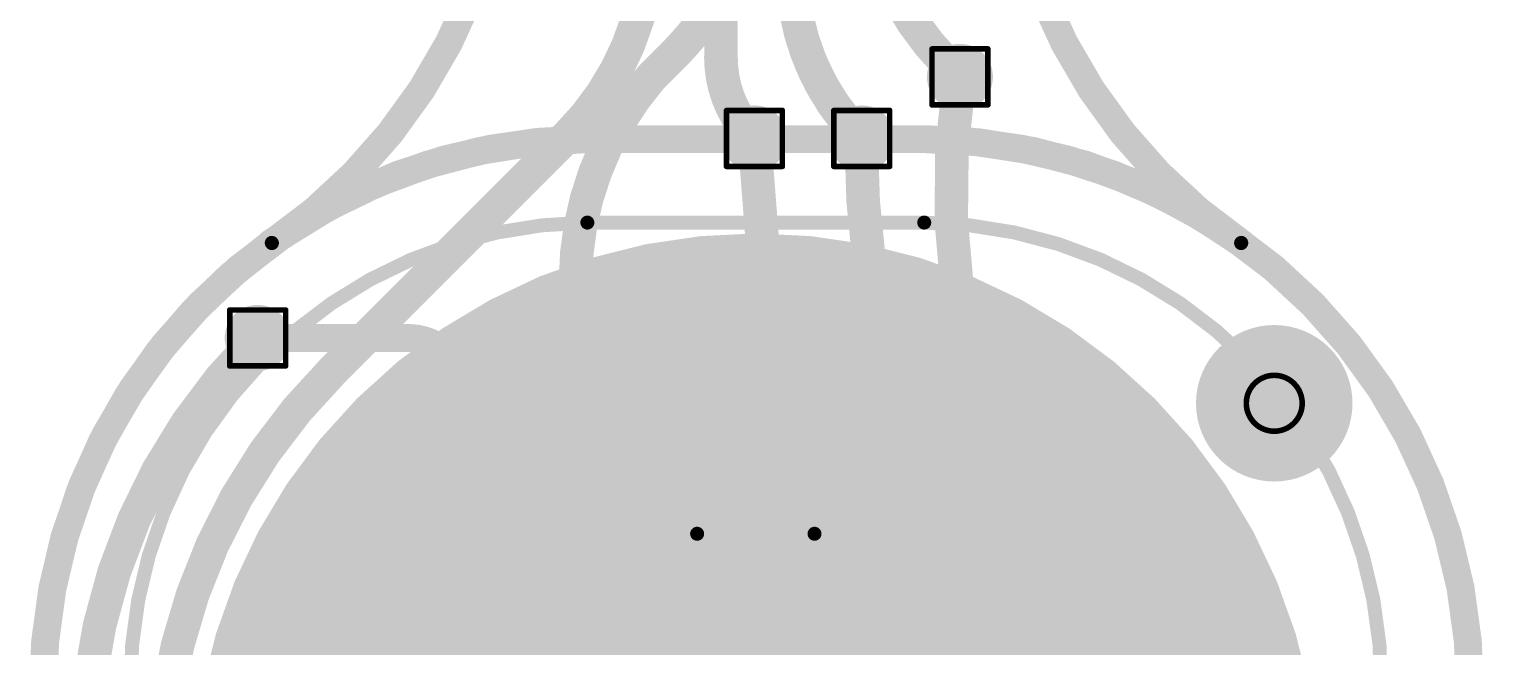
# Model space of a CAD drawing. Header units: inches. Extents: x 3 to 457, y -41 to 239.
# Drawn here: x 54.06 to 67.28, y 24.61 to 30.23 of the extents above; entities that cross this region are included whole.
import ezdxf

# ---------------------------------------------------------------- set-up
doc = ezdxf.new("R2010")
doc.units = ezdxf.units.IN
for name, color, linetype in [('Board Outline', 216, 'Continuous'), ('Bottom Layer', 5, 'Continuous'), ('Bottom Overlay', 54, 'Continuous'), ('Bottom Paste', 16, 'Continuous'), ('Bottom Solder', 6, 'Continuous'), ('Drill Drawing', 1, 'Continuous'), ('Fabrication', 76, 'Continuous'), ('Pad Holes', 156, 'Continuous'), ('Top Layer', 1, 'Continuous'), ('Top Overlay', 2, 'Continuous'), ('Top Paste', 8, 'Continuous'), ('Top Solder', 216, 'Continuous'), ('Via Holes', 16, 'Continuous')]:
    doc.layers.add(name, color=color, linetype=linetype)

# ---------------------------------------------------------------- blocks, each defined once
blk = doc.blocks.new('SEMG_PAD_B_78')
at = {"layer": 'Bottom Layer'}
h = blk.add_hatch(color=5, dxfattribs=at)
edge = h.paths.add_edge_path()
edge.add_arc((2.794e-05, -9.98718602), 5.00000016, 0, 360)
at = {"layer": 'Bottom Paste'}
h = blk.add_hatch(color=16, dxfattribs=at)
edge = h.paths.add_edge_path()
edge.add_arc((2.794e-05, -9.98718602), 5.00000016, 0, 360)
at = {"layer": 'Bottom Solder'}
h = blk.add_hatch(color=6, dxfattribs=at)
edge = h.paths.add_edge_path()
edge.add_arc((2.794e-05, -9.98718602), 5.10160016, 0, 360)
at = {"layer": 'Bottom Overlay'}
for points in [[(-1.53065988, -15.21263658, 0.127, 0.127, -0.4142135623730932), (-5.68320682, -10.9657134, 0.127, 0.127, 0)], [(5.683262699999999, -10.9657134, 0.127, 0.127, -0.4142135623730934), (1.53071576, -15.21263658, 0.127, 0.127, 0)], [(1.53071576, -15.21263658, 0.127, 0.127, 0), (-1.53065988, -15.21263658, 0.127, 0.127, 0)]]:
    blk.add_lwpolyline(points, format="xyseb", dxfattribs=at)
for points in [[(-1.56240988, -15.21263658, 0.0635, 0.0635, 1), (-1.49890988, -15.21263658, 0.0635, 0.0635, 1)], [(-1.56240988, -15.21263658, 0.0635, 0.0635, 1), (-1.49890988, -15.21263658, 0.0635, 0.0635, 1)], [(1.49896576, -15.21263658, 0.0635, 0.0635, 1), (1.56246576, -15.21263658, 0.0635, 0.0635, 1)], [(1.49896576, -15.21263658, 0.0635, 0.0635, 1), (1.56246576, -15.21263658, 0.0635, 0.0635, 1)]]:
    blk.add_lwpolyline(points, format="xyseb", close=True, dxfattribs=at)
blk = doc.blocks.new('R___0603_157')
at = {"layer": 'Top Layer'}
for points in [[(-0.3809999999999999, 0.4445), (-0.3809999999999999, -0.4445), (-1.143, -0.4445), (-1.143, 0.4445)], [(1.143, 0.4445), (1.143, -0.4445), (0.3809999999999999, -0.4445), (0.3809999999999999, 0.4445)]]:
    blk.add_hatch(color=1, dxfattribs=at).paths.add_polyline_path(points)
at = {"layer": 'Top Paste'}
for points in [[(-0.3809999999999999, 0.4445), (-0.3809999999999999, -0.4445), (-1.143, -0.4445), (-1.143, 0.4445)], [(1.143, 0.4445), (1.143, -0.4445), (0.3809999999999999, -0.4445), (0.3809999999999999, 0.4445)]]:
    blk.add_hatch(color=8, dxfattribs=at).paths.add_polyline_path(points)
at = {"layer": 'Top Solder'}
for points in [[(-0.2794, 0.5460999999999999), (-0.2794, -0.5460999999999999), (-1.2446, -0.5460999999999999), (-1.2446, 0.5460999999999999)], [(1.2446, 0.5460999999999999), (1.2446, -0.5460999999999999), (0.2794, -0.5460999999999999), (0.2794, 0.5460999999999999)]]:
    blk.add_hatch(color=216, dxfattribs=at).paths.add_polyline_path(points)
at = {"layer": 'Top Overlay'}
for points in [[(-1.2192, 0.5334, 0.127, 0.127, 0), (1.2192, 0.5334, 0.127, 0.127, 0)], [(-1.2192, 0.5334, 0.127, 0.127, 0), (-1.2192, -0.5334, 0.127, 0.127, 0)], [(1.2192, 0.5334, 0.127, 0.127, 0), (1.2192, -0.5334, 0.127, 0.127, 0)], [(-1.2192, -0.5334, 0.127, 0.127, 0), (1.2192, -0.5334, 0.127, 0.127, 0)]]:
    blk.add_lwpolyline(points, format="xyseb", dxfattribs=at)
for points in [[(-1.25095, 0.5334, 0.0635, 0.0635, 1), (-1.18745, 0.5334, 0.0635, 0.0635, 1)], [(-1.25095, 0.5334, 0.0635, 0.0635, 1), (-1.18745, 0.5334, 0.0635, 0.0635, 1)], [(1.18745, 0.5334, 0.0635, 0.0635, 1), (1.25095, 0.5334, 0.0635, 0.0635, 1)], [(1.18745, 0.5334, 0.0635, 0.0635, 1), (1.25095, 0.5334, 0.0635, 0.0635, 1)], [(-1.25095, -0.5334, 0.0635, 0.0635, 1), (-1.18745, -0.5334, 0.0635, 0.0635, 1)], [(-1.25095, -0.5334, 0.0635, 0.0635, 1), (-1.18745, -0.5334, 0.0635, 0.0635, 1)], [(1.18745, -0.5334, 0.0635, 0.0635, 1), (1.25095, -0.5334, 0.0635, 0.0635, 1)], [(1.18745, -0.5334, 0.0635, 0.0635, 1), (1.25095, -0.5334, 0.0635, 0.0635, 1)]]:
    blk.add_lwpolyline(points, format="xyseb", close=True, dxfattribs=at)

msp = doc.modelspace()

# ---------------------------------------------------------------- hatches: boundary and pattern name
at = {"layer": 'Bottom Layer'}
h = msp.add_hatch(color=5, dxfattribs=at)
edge = h.paths.add_edge_path()
edge.add_arc((62.51993591999999, 29.79420762), 0.2999994, 0, 360)
h = msp.add_hatch(color=5, dxfattribs=at)
edge = h.paths.add_edge_path()
edge.add_arc((60.65200721999999, 29.2347777), 0.2999994, 0, 360)
h = msp.add_hatch(color=5, dxfattribs=at)
edge = h.paths.add_edge_path()
edge.add_arc((61.62746119999999, 29.2347777), 0.2999994, 0, 360)
h = msp.add_hatch(color=5, dxfattribs=at)
edge = h.paths.add_edge_path()
edge.add_arc((56.13805383999999, 27.42186794), 0.2999994, 0, 360)
at = {"layer": 'Bottom Solder'}
h = msp.add_hatch(color=6, dxfattribs=at)
edge = h.paths.add_edge_path()
edge.add_arc((65.37622687999999, 26.82788132), 0.1016, 0, 360)
at = {"layer": 'Pad Holes'}
h = msp.add_hatch(color=7, dxfattribs=at)
edge = h.paths.add_edge_path()
edge.add_arc((65.37622687999999, 26.82788132), 0.499999, 0, 360)
at = {"layer": 'Top Layer'}
h = msp.add_hatch(color=1, dxfattribs=at)
edge = h.paths.add_edge_path()
edge.add_arc((62.51993591999999, 29.79420762), 0.2999994, 0, 360)
h = msp.add_hatch(color=1, dxfattribs=at)
edge = h.paths.add_edge_path()
edge.add_arc((60.65200721999999, 29.2347777), 0.2999994, 0, 360)
h = msp.add_hatch(color=1, dxfattribs=at)
edge = h.paths.add_edge_path()
edge.add_arc((61.62746119999999, 29.2347777), 0.2999994, 0, 360)
h = msp.add_hatch(color=1, dxfattribs=at)
edge = h.paths.add_edge_path()
edge.add_arc((56.13805383999999, 27.42186794), 0.2999994, 0, 360)
at = {"layer": 'Top Solder'}
h = msp.add_hatch(color=216, dxfattribs=at)
edge = h.paths.add_edge_path()
edge.add_arc((65.37622687999999, 26.82788132), 0.1016, 0, 360)
at = {"layer": 'Via Holes'}
h = msp.add_hatch(color=7, dxfattribs=at)
edge = h.paths.add_edge_path()
edge.add_arc((62.51993591999999, 29.79420762), 0.1499997, 0, 360)
h = msp.add_hatch(color=7, dxfattribs=at)
edge = h.paths.add_edge_path()
edge.add_arc((60.65200721999999, 29.2347777), 0.1499997, 0, 360)
h = msp.add_hatch(color=7, dxfattribs=at)
edge = h.paths.add_edge_path()
edge.add_arc((61.62746119999999, 29.2347777), 0.1499997, 0, 360)
h = msp.add_hatch(color=7, dxfattribs=at)
edge = h.paths.add_edge_path()
edge.add_arc((56.13805383999999, 27.42186794), 0.1499997, 0, 360)

# ---------------------------------------------------------------- linework, layer by layer
at = {"layer": 'Board Outline'}
for points in [[(58.43579372, 32.46091044, 0.127, 0.127, -0.2500687460615742), (56.26721791999999, 28.28376106, 0.127, 0.127, 0)], [(65.0749905, 28.28374836, 0.127, 0.127, -0.2500687460615744), (62.9064147, 32.46089774, 0.127, 0.127, 0)], [(54.1880171, 24.17255262, 0.127, 0.127, -0.2441754300213252), (56.26574472, 28.28580576, 0.127, 0.127, 0)], [(65.0764637, 28.28579306, 0.127, 0.127, -0.2441754300213249), (67.15419132, 24.17253992, 0.127, 0.127, 0)]]:
    msp.add_lwpolyline(points, format="xyseb", dxfattribs=at)
for points in [[(56.23399472, 28.28580576, 0.0635, 0.0635, 1), (56.29749472, 28.28580576, 0.0635, 0.0635, 1)], [(56.23546792, 28.28376106, 0.0635, 0.0635, 1), (56.29896792, 28.28376106, 0.0635, 0.0635, 1)], [(65.0432405, 28.28374836, 0.0635, 0.0635, 1), (65.1067405, 28.28374836, 0.0635, 0.0635, 1)], [(65.04471369999999, 28.28579306, 0.0635, 0.0635, 1), (65.1082137, 28.28579306, 0.0635, 0.0635, 1)]]:
    msp.add_lwpolyline(points, format="xyseb", close=True, dxfattribs=at)
at = {"layer": 'Bottom Layer'}
for points in [[(60.34877186, 29.96685142, 0.3048, 0.3048, 0), (60.34877186, 50.84862576, 0.3048, 0.3048, 0)], [(62.40718786, 29.90695568, 0.3048, 0.3048, -0.198912367379658), (61.66323963999999, 31.70300746, 0.3048, 0.3048, 0)], [(59.69877316, 31.0542305, 0.3048, 0.3048, -0.198912367379658), (58.95482493999999, 29.25817872, 0.3048, 0.3048, 0)], [(61.62746119999999, 29.2347777, 0.3048, 0.3048, -0.198912367379658), (60.99721353999999, 30.75632914, 0.3048, 0.3048, 0)], [(61.62746119999999, 29.2347777, 0.3048, 0.3048, -0.198912367379658), (60.9987731, 30.75256486, 0.3048, 0.3048, 0)], [(60.65200721999999, 29.2347777, 0.3048, 0.3048, -0.198912367379658), (60.34720721999999, 29.97063094, 0.3048, 0.3048, 0)], [(60.65200721999999, 29.2347777, 0.3048, 0.3048, -0.198912367379658), (60.34877186, 29.96685142, 0.3048, 0.3048, 0)], [(62.40718786, 29.90695568, 0.3048, 0.3048, 0), (62.51993591999999, 29.79420762, 0.3048, 0.3048, 0)], [(56.81910404, 27.12245782, 0.3048, 0.3048, 0), (58.95482493999999, 29.25817872, 0.3048, 0.3048, 0)], [(54.6145339, 24.31292826, 0.3048, 0.3048, -0.16654737927906), (56.13805383999999, 27.42186794, 0.3048, 0.3048, 0)], [(55.25563244, 23.19424622, 0.3048, 0.3048, -0.2063182468642115), (56.81910404, 27.12245782, 0.3048, 0.3048, 0)]]:
    msp.add_lwpolyline(points, format="xyseb", dxfattribs=at)
for points in [[(60.27100721999999, 29.97063094, 0.1524, 0.1524, 1), (60.42340722, 29.97063094, 0.1524, 0.1524, 1)], [(60.27257185999999, 29.96685142, 0.1524, 0.1524, 1), (60.42497186, 29.96685142, 0.1524, 0.1524, 1)], [(60.27257185999999, 29.96685142, 0.1524, 0.1524, 1), (60.42497186, 29.96685142, 0.1524, 0.1524, 1)], [(62.33098786, 29.90695568, 0.1524, 0.1524, 1), (62.48338785999999, 29.90695568, 0.1524, 0.1524, 1)], [(62.33098786, 29.90695568, 0.1524, 0.1524, 1), (62.48338785999999, 29.90695568, 0.1524, 0.1524, 1)], [(62.44373591999999, 29.79420762, 0.1524, 0.1524, 1), (62.59613592, 29.79420762, 0.1524, 0.1524, 1)], [(58.87862494, 29.25817872, 0.1524, 0.1524, 1), (59.03102493999999, 29.25817872, 0.1524, 0.1524, 1)], [(58.87862494, 29.25817872, 0.1524, 0.1524, 1), (59.03102493999999, 29.25817872, 0.1524, 0.1524, 1)], [(60.57580721999999, 29.2347777, 0.1524, 0.1524, 1), (60.72820722, 29.2347777, 0.1524, 0.1524, 1)], [(60.57580721999999, 29.2347777, 0.1524, 0.1524, 1), (60.72820722, 29.2347777, 0.1524, 0.1524, 1)], [(61.55126119999999, 29.2347777, 0.1524, 0.1524, 1), (61.7036612, 29.2347777, 0.1524, 0.1524, 1)], [(61.55126119999999, 29.2347777, 0.1524, 0.1524, 1), (61.7036612, 29.2347777, 0.1524, 0.1524, 1)], [(56.06185384, 27.42186794, 0.1524, 0.1524, 1), (56.21425384, 27.42186794, 0.1524, 0.1524, 1)], [(56.74290404, 27.12245782, 0.1524, 0.1524, 1), (56.89530404, 27.12245782, 0.1524, 0.1524, 1)], [(56.74290404, 27.12245782, 0.1524, 0.1524, 1), (56.89530404, 27.12245782, 0.1524, 0.1524, 1)]]:
    msp.add_lwpolyline(points, format="xyseb", close=True, dxfattribs=at)
at = {"layer": 'Drill Drawing'}
for points in [[(62.26593591999999, 30.04820762, 0.0508, 0.0508, 0), (62.77393591999999, 30.04820762, 0.0508, 0.0508, 0)], [(62.26593591999999, 29.54020762, 0.0508, 0.0508, 0), (62.26593591999999, 30.04820762, 0.0508, 0.0508, 0)], [(62.77393591999999, 29.54020762, 0.0508, 0.0508, 0), (62.77393591999999, 30.04820762, 0.0508, 0.0508, 0)], [(60.39800722, 29.4887777, 0.0508, 0.0508, 0), (60.90600721999999, 29.4887777, 0.0508, 0.0508, 0)], [(60.39800722, 28.9807777, 0.0508, 0.0508, 0), (60.39800722, 29.4887777, 0.0508, 0.0508, 0)], [(60.90600721999999, 28.9807777, 0.0508, 0.0508, 0), (60.90600721999999, 29.4887777, 0.0508, 0.0508, 0)], [(61.3734612, 29.4887777, 0.0508, 0.0508, 0), (61.8814612, 29.4887777, 0.0508, 0.0508, 0)], [(61.3734612, 28.9807777, 0.0508, 0.0508, 0), (61.3734612, 29.4887777, 0.0508, 0.0508, 0)], [(61.8814612, 28.9807777, 0.0508, 0.0508, 0), (61.8814612, 29.4887777, 0.0508, 0.0508, 0)], [(62.26593591999999, 29.54020762, 0.0508, 0.0508, 0), (62.77393591999999, 29.54020762, 0.0508, 0.0508, 0)], [(60.39800722, 28.9807777, 0.0508, 0.0508, 0), (60.90600721999999, 28.9807777, 0.0508, 0.0508, 0)], [(61.3734612, 28.9807777, 0.0508, 0.0508, 0), (61.8814612, 28.9807777, 0.0508, 0.0508, 0)], [(55.88405384, 27.67586794, 0.0508, 0.0508, 0), (56.39205384, 27.67586794, 0.0508, 0.0508, 0)], [(55.88405384, 27.16786794, 0.0508, 0.0508, 0), (55.88405384, 27.67586794, 0.0508, 0.0508, 0)], [(56.39205384, 27.16786794, 0.0508, 0.0508, 0), (56.39205384, 27.67586794, 0.0508, 0.0508, 0)], [(55.88405384, 27.16786794, 0.0508, 0.0508, 0), (56.39205384, 27.16786794, 0.0508, 0.0508, 0)]]:
    msp.add_lwpolyline(points, format="xyseb", dxfattribs=at)
for points in [[(62.25323591999999, 30.04820762, 0.0254, 0.0254, 1), (62.27863591999999, 30.04820762, 0.0254, 0.0254, 1)], [(62.25323591999999, 30.04820762, 0.0254, 0.0254, 1), (62.27863591999999, 30.04820762, 0.0254, 0.0254, 1)], [(62.76123592, 30.04820762, 0.0254, 0.0254, 1), (62.78663591999999, 30.04820762, 0.0254, 0.0254, 1)], [(62.76123592, 30.04820762, 0.0254, 0.0254, 1), (62.78663591999999, 30.04820762, 0.0254, 0.0254, 1)], [(60.38530722, 29.4887777, 0.0254, 0.0254, 1), (60.41070721999999, 29.4887777, 0.0254, 0.0254, 1)], [(60.38530722, 29.4887777, 0.0254, 0.0254, 1), (60.41070721999999, 29.4887777, 0.0254, 0.0254, 1)], [(60.89330722, 29.4887777, 0.0254, 0.0254, 1), (60.91870721999999, 29.4887777, 0.0254, 0.0254, 1)], [(60.89330722, 29.4887777, 0.0254, 0.0254, 1), (60.91870721999999, 29.4887777, 0.0254, 0.0254, 1)], [(61.3607612, 29.4887777, 0.0254, 0.0254, 1), (61.3861612, 29.4887777, 0.0254, 0.0254, 1)], [(61.3607612, 29.4887777, 0.0254, 0.0254, 1), (61.3861612, 29.4887777, 0.0254, 0.0254, 1)], [(61.86876119999999, 29.4887777, 0.0254, 0.0254, 1), (61.89416119999999, 29.4887777, 0.0254, 0.0254, 1)], [(61.86876119999999, 29.4887777, 0.0254, 0.0254, 1), (61.89416119999999, 29.4887777, 0.0254, 0.0254, 1)], [(62.25323591999999, 29.54020762, 0.0254, 0.0254, 1), (62.27863591999999, 29.54020762, 0.0254, 0.0254, 1)], [(62.25323591999999, 29.54020762, 0.0254, 0.0254, 1), (62.27863591999999, 29.54020762, 0.0254, 0.0254, 1)], [(62.76123592, 29.54020762, 0.0254, 0.0254, 1), (62.78663591999999, 29.54020762, 0.0254, 0.0254, 1)], [(62.76123592, 29.54020762, 0.0254, 0.0254, 1), (62.78663591999999, 29.54020762, 0.0254, 0.0254, 1)], [(60.38530722, 28.9807777, 0.0254, 0.0254, 1), (60.41070721999999, 28.9807777, 0.0254, 0.0254, 1)], [(60.38530722, 28.9807777, 0.0254, 0.0254, 1), (60.41070721999999, 28.9807777, 0.0254, 0.0254, 1)], [(60.89330722, 28.9807777, 0.0254, 0.0254, 1), (60.91870721999999, 28.9807777, 0.0254, 0.0254, 1)], [(60.89330722, 28.9807777, 0.0254, 0.0254, 1), (60.91870721999999, 28.9807777, 0.0254, 0.0254, 1)], [(61.3607612, 28.9807777, 0.0254, 0.0254, 1), (61.3861612, 28.9807777, 0.0254, 0.0254, 1)], [(61.3607612, 28.9807777, 0.0254, 0.0254, 1), (61.3861612, 28.9807777, 0.0254, 0.0254, 1)], [(61.86876119999999, 28.9807777, 0.0254, 0.0254, 1), (61.89416119999999, 28.9807777, 0.0254, 0.0254, 1)], [(61.86876119999999, 28.9807777, 0.0254, 0.0254, 1), (61.89416119999999, 28.9807777, 0.0254, 0.0254, 1)], [(55.87135384, 27.67586794, 0.0254, 0.0254, 1), (55.89675384, 27.67586794, 0.0254, 0.0254, 1)], [(55.87135384, 27.67586794, 0.0254, 0.0254, 1), (55.89675384, 27.67586794, 0.0254, 0.0254, 1)], [(56.37935383999999, 27.67586794, 0.0254, 0.0254, 1), (56.40475383999999, 27.67586794, 0.0254, 0.0254, 1)], [(56.37935383999999, 27.67586794, 0.0254, 0.0254, 1), (56.40475383999999, 27.67586794, 0.0254, 0.0254, 1)], [(55.87135384, 27.16786794, 0.0254, 0.0254, 1), (55.89675384, 27.16786794, 0.0254, 0.0254, 1)], [(55.87135384, 27.16786794, 0.0254, 0.0254, 1), (55.89675384, 27.16786794, 0.0254, 0.0254, 1)], [(56.37935383999999, 27.16786794, 0.0254, 0.0254, 1), (56.40475383999999, 27.16786794, 0.0254, 0.0254, 1)], [(56.37935383999999, 27.16786794, 0.0254, 0.0254, 1), (56.40475383999999, 27.16786794, 0.0254, 0.0254, 1)], [(65.63022688, 26.82788132, 0.0508, 0.0508, 1), (65.12222687999999, 26.82788132, 0.0508, 0.0508, 1)], [(65.10952688, 26.82788132, 0.0254, 0.0254, 1), (65.13492688, 26.82788132, 0.0254, 0.0254, 1)], [(65.61752688, 26.82788132, 0.0254, 0.0254, 1), (65.64292687999999, 26.82788132, 0.0254, 0.0254, 1)]]:
    msp.add_lwpolyline(points, format="xyseb", close=True, dxfattribs=at)
at = {"layer": 'Fabrication'}
for points in [[(58.43579372, 32.46091044, 0.254, 0.254, -0.2500687460615742), (56.26721791999999, 28.28376106, 0.254, 0.254, 0)], [(65.0749905, 28.28374836, 0.254, 0.254, -0.2500687460615744), (62.9064147, 32.46089774, 0.254, 0.254, 0)], [(54.18782152, 24.17248404, 0.254, 0.254, -0.414213562373093), (59.13132954, 29.22834642, 0.254, 0.254, 0)], [(56.25835586, 28.28374836, 0.254, 0.254, -0.1546127337349249), (59.12696835999999, 29.22811528, 0.254, 0.254, 0)], [(59.12696835999999, 29.22811528, 0.254, 0.254, 0), (62.20632212, 29.22811528, 0.254, 0.254, 0)], [(59.13132954, 29.22834642, 0.254, 0.254, 0), (62.2106833, 29.22834642, 0.254, 0.254, 0)], [(62.20637799999999, 29.22811528, 0.254, 0.254, -0.1546127337349248), (65.0749905, 28.28374836, 0.254, 0.254, 0)], [(62.2106833, 29.22834642, 0.254, 0.254, -0.414213562373093), (67.15419132, 24.17248404, 0.254, 0.254, 0)], [(54.1880171, 24.17255262, 0.254, 0.254, -0.2441754300213252), (56.26574472, 28.28580576, 0.254, 0.254, 0)]]:
    msp.add_lwpolyline(points, format="xyseb", dxfattribs=at)
for points in [[(59.06346835999999, 29.22811528, 0.127, 0.127, 1), (59.19046836, 29.22811528, 0.127, 0.127, 1)], [(59.06346835999999, 29.22811528, 0.127, 0.127, 1), (59.19046836, 29.22811528, 0.127, 0.127, 1)], [(59.06782954, 29.22834642, 0.127, 0.127, 1), (59.19482953999999, 29.22834642, 0.127, 0.127, 1)], [(59.06782954, 29.22834642, 0.127, 0.127, 1), (59.19482953999999, 29.22834642, 0.127, 0.127, 1)], [(62.14282212, 29.22811528, 0.127, 0.127, 1), (62.26982211999999, 29.22811528, 0.127, 0.127, 1)], [(62.142878, 29.22811528, 0.127, 0.127, 1), (62.26987799999999, 29.22811528, 0.127, 0.127, 1)], [(62.14718329999999, 29.22834642, 0.127, 0.127, 1), (62.2741833, 29.22834642, 0.127, 0.127, 1)], [(62.14718329999999, 29.22834642, 0.127, 0.127, 1), (62.2741833, 29.22834642, 0.127, 0.127, 1)], [(65.6647785, 23.2447084, 0.254, 0.254, 1), (55.66477817999999, 23.2447084, 0.254, 0.254, 1)], [(56.19485586, 28.28374836, 0.127, 0.127, 1), (56.32185586, 28.28374836, 0.127, 0.127, 1)], [(56.20224472, 28.28580576, 0.127, 0.127, 1), (56.32924472, 28.28580576, 0.127, 0.127, 1)], [(56.20371792, 28.28376106, 0.127, 0.127, 1), (56.33071792, 28.28376106, 0.127, 0.127, 1)], [(65.0114905, 28.28374836, 0.127, 0.127, 1), (65.13849049999999, 28.28374836, 0.127, 0.127, 1)], [(65.0114905, 28.28374836, 0.127, 0.127, 1), (65.13849049999999, 28.28374836, 0.127, 0.127, 1)], [(65.96045735999999, 26.82788132, 0.254, 0.254, 1), (64.7919964, 26.82788132, 0.254, 0.254, 1)], [(64.7284964, 26.82788132, 0.127, 0.127, 1), (64.85549639999999, 26.82788132, 0.127, 0.127, 1)], [(65.89695736, 26.82788132, 0.127, 0.127, 1), (66.02395736, 26.82788132, 0.127, 0.127, 1)]]:
    msp.add_lwpolyline(points, format="xyseb", close=True, dxfattribs=at)
at = {"layer": 'Top Layer'}
for points in [[(60.24121301999999, 30.38743224, 0.3048, 0.3048, -0.03990051496110764), (59.99040834, 30.06975952, 0.3048, 0.3048, 0)], [(59.71783585999999, 29.7946826, 0.3048, 0.3048, 0), (59.92462488, 30.00147162, 0.3048, 0.3048, 0)], [(59.99040834, 30.06975952, 0.3048, 0.3048, -0.009333560604691133), (59.92462488, 30.00147162, 0.3048, 0.3048, 0)], [(59.02651897999999, 27.9372822, 0.3048, 0.3048, -0.1800640311468225), (59.71783585999999, 29.7946826, 0.3048, 0.3048, 0)], [(63.33236254, 25.37783342, 0.3048, 0.3048, -0.170217538407108), (62.51683711999999, 29.79468768, 0.3048, 0.3048, 0)], [(60.65200721999999, 29.2347777, 0.3048, 0.3048, 0), (60.73397809999999, 28.17192994, 0.3048, 0.3048, 0)], [(61.62211196, 29.22674876, 0.3048, 0.3048, 0), (61.62746119999999, 29.2347777, 0.3048, 0.3048, 0)], [(61.62211196, 29.22675638, 0.3048, 0.3048, 0), (61.62746119999999, 29.2347777, 0.3048, 0.3048, 0)], [(61.78936333999999, 27.53894416, 0.3048, 0.3048, -0.04942610748202699), (61.62211196, 29.22674876, 0.3048, 0.3048, 0)], [(61.59773812, 25.57521428, 0.3048, 0.3048, -0.1226859817059774), (60.73397301999999, 28.17192232, 0.3048, 0.3048, 0)], [(59.02652152, 25.83012867999999, 0.3048, 0.3048, 0), (59.02652152, 27.9372822, 0.3048, 0.3048, 0)], [(61.78936333999999, 27.53894416, 0.3048, 0.3048, 0), (61.78937095999999, 27.5389467, 0.3048, 0.3048, 0)], [(62.4501672, 25.65056338, 0.3048, 0.3048, -0.06717182909119769), (61.78937095999999, 27.5389467, 0.3048, 0.3048, 0)], [(56.13805383999999, 27.42186794, 0.254, 0.254, 0), (57.50087559999999, 27.42186794, 0.254, 0.254, 0)], [(57.50087559999999, 27.42186794, 0.254, 0.254, -0.4142135623730951), (58.02413592, 26.89860762, 0.254, 0.254, 0)], [(58.02413592, 24.13000762, 0.254, 0.254, 0), (58.02413592, 26.89860762, 0.254, 0.254, 0)], [(59.67184154, 25.18480866, 0.3048, 0.3048, -0.4142135623730951), (59.02652152, 25.83012867999999, 0.3048, 0.3048, 0)], [(62.45016466, 25.65056591999999, 0.3048, 0.3048, 0), (62.46744681999999, 25.61681186, 0.3048, 0.3048, 0)], [(61.59773557999999, 25.57521174, 0.3048, 0.3048, 0), (61.60077342, 25.57043146, 0.3048, 0.3048, 0)], [(61.60077342, 25.57043146, 0.3048, 0.3048, 0), (63.22657916, 22.77812564, 0.3048, 0.3048, 0)], [(62.46744681999999, 25.61681186, 0.3048, 0.3048, 0), (63.32767624, 23.94635292, 0.3048, 0.3048, 0)], [(63.34158528, 25.36176792, 0.3048, 0.3048, -0.0006822685684777812), (63.33236254, 25.37783342, 0.3048, 0.3048, 0)], [(63.34158273999999, 25.36176792, 0.3048, 0.3048, 0), (63.68697701999999, 24.89759054, 0.3048, 0.3048, 0)], [(59.67184154, 25.18480866, 0.3048, 0.3048, 0), (60.65200721999999, 25.18480866, 0.3048, 0.3048, 0)], [(60.69505768, 24.95979514, 0.3048, 0.3048, -0.198912367379658), (60.65200721999999, 25.0637294, 0.3048, 0.3048, 0)], [(63.68697701999999, 24.89759054, 0.3048, 0.3048, 0), (65.66953592, 22.91503164, 0.3048, 0.3048, 0)]]:
    msp.add_lwpolyline(points, format="xyseb", dxfattribs=at)
for points in [[(59.84842487999999, 30.00147162, 0.1524, 0.1524, 1), (60.00082488, 30.00147162, 0.1524, 0.1524, 1)], [(59.84842487999999, 30.00147162, 0.1524, 0.1524, 1), (60.00082488, 30.00147162, 0.1524, 0.1524, 1)], [(59.91420834, 30.06975952, 0.1524, 0.1524, 1), (60.06660833999999, 30.06975952, 0.1524, 0.1524, 1)], [(59.91420834, 30.06975952, 0.1524, 0.1524, 1), (60.06660833999999, 30.06975952, 0.1524, 0.1524, 1)], [(59.64163586, 29.7946826, 0.1524, 0.1524, 1), (59.79403585999999, 29.7946826, 0.1524, 0.1524, 1)], [(59.64163586, 29.7946826, 0.1524, 0.1524, 1), (59.79403585999999, 29.7946826, 0.1524, 0.1524, 1)], [(62.44063712, 29.79468768, 0.1524, 0.1524, 1), (62.59303712, 29.79468768, 0.1524, 0.1524, 1)], [(60.57580721999999, 29.2347777, 0.1524, 0.1524, 1), (60.72820722, 29.2347777, 0.1524, 0.1524, 1)], [(61.54591195999999, 29.22675638, 0.1524, 0.1524, 1), (61.69831196, 29.22675638, 0.1524, 0.1524, 1)], [(61.54591195999999, 29.22674876, 0.1524, 0.1524, 1), (61.69831196, 29.22674876, 0.1524, 0.1524, 1)], [(61.54591195999999, 29.22674876, 0.1524, 0.1524, 1), (61.69831196, 29.22674876, 0.1524, 0.1524, 1)], [(61.55126119999999, 29.2347777, 0.1524, 0.1524, 1), (61.7036612, 29.2347777, 0.1524, 0.1524, 1)], [(61.55126119999999, 29.2347777, 0.1524, 0.1524, 1), (61.7036612, 29.2347777, 0.1524, 0.1524, 1)], [(60.65777302, 28.17192232, 0.1524, 0.1524, 1), (60.81017301999999, 28.17192232, 0.1524, 0.1524, 1)], [(60.65777809999999, 28.17192994, 0.1524, 0.1524, 1), (60.8101781, 28.17192994, 0.1524, 0.1524, 1)], [(58.95031898, 27.9372822, 0.1524, 0.1524, 1), (59.10271898, 27.9372822, 0.1524, 0.1524, 1)], [(58.95032152, 27.9372822, 0.1524, 0.1524, 1), (59.10272151999999, 27.9372822, 0.1524, 0.1524, 1)], [(61.71316334, 27.53894416, 0.1524, 0.1524, 1), (61.86556333999999, 27.53894416, 0.1524, 0.1524, 1)], [(61.71316334, 27.53894416, 0.1524, 0.1524, 1), (61.86556333999999, 27.53894416, 0.1524, 0.1524, 1)], [(61.71317096, 27.5389467, 0.1524, 0.1524, 1), (61.86557095999999, 27.5389467, 0.1524, 0.1524, 1)], [(61.71317096, 27.5389467, 0.1524, 0.1524, 1), (61.86557095999999, 27.5389467, 0.1524, 0.1524, 1)], [(56.07455383999999, 27.42186794, 0.127, 0.127, 1), (56.20155384, 27.42186794, 0.127, 0.127, 1)], [(57.4373756, 27.42186794, 0.127, 0.127, 1), (57.5643756, 27.42186794, 0.127, 0.127, 1)], [(57.4373756, 27.42186794, 0.127, 0.127, 1), (57.5643756, 27.42186794, 0.127, 0.127, 1)], [(57.96063591999999, 26.89860762, 0.127, 0.127, 1), (58.08763592, 26.89860762, 0.127, 0.127, 1)], [(57.96063591999999, 26.89860762, 0.127, 0.127, 1), (58.08763592, 26.89860762, 0.127, 0.127, 1)], [(58.95032152, 25.83012867999999, 0.1524, 0.1524, 1), (59.10272151999999, 25.83012867999999, 0.1524, 0.1524, 1)], [(58.95032152, 25.83012867999999, 0.1524, 0.1524, 1), (59.10272151999999, 25.83012867999999, 0.1524, 0.1524, 1)], [(62.37396465999999, 25.65056591999999, 0.1524, 0.1524, 1), (62.52636466, 25.65056591999999, 0.1524, 0.1524, 1)], [(62.3739672, 25.65056338, 0.1524, 0.1524, 1), (62.5263672, 25.65056338, 0.1524, 0.1524, 1)], [(61.52153558, 25.57521174, 0.1524, 0.1524, 1), (61.67393558, 25.57521174, 0.1524, 0.1524, 1)], [(61.52153812, 25.57521428, 0.1524, 0.1524, 1), (61.67393812, 25.57521428, 0.1524, 0.1524, 1)], [(61.52457342, 25.57043146, 0.1524, 0.1524, 1), (61.67697342, 25.57043146, 0.1524, 0.1524, 1)], [(61.52457342, 25.57043146, 0.1524, 0.1524, 1), (61.67697342, 25.57043146, 0.1524, 0.1524, 1)], [(62.39124682, 25.61681186, 0.1524, 0.1524, 1), (62.54364681999999, 25.61681186, 0.1524, 0.1524, 1)], [(62.39124682, 25.61681186, 0.1524, 0.1524, 1), (62.54364681999999, 25.61681186, 0.1524, 0.1524, 1)], [(63.25616254, 25.37783342, 0.1524, 0.1524, 1), (63.40856253999999, 25.37783342, 0.1524, 0.1524, 1)], [(63.25616254, 25.37783342, 0.1524, 0.1524, 1), (63.40856253999999, 25.37783342, 0.1524, 0.1524, 1)], [(63.26538274, 25.36176792, 0.1524, 0.1524, 1), (63.41778273999999, 25.36176792, 0.1524, 0.1524, 1)], [(63.26538528, 25.36176792, 0.1524, 0.1524, 1), (63.41778528, 25.36176792, 0.1524, 0.1524, 1)], [(59.59564153999999, 25.18480866, 0.1524, 0.1524, 1), (59.74804154, 25.18480866, 0.1524, 0.1524, 1)], [(59.59564153999999, 25.18480866, 0.1524, 0.1524, 1), (59.74804154, 25.18480866, 0.1524, 0.1524, 1)], [(60.57580721999999, 25.18480866, 0.1524, 0.1524, 1), (60.72820722, 25.18480866, 0.1524, 0.1524, 1)], [(60.57580721999999, 25.0637294, 0.1524, 0.1524, 1), (60.72820722, 25.0637294, 0.1524, 0.1524, 1)], [(60.61885767999999, 24.95979514, 0.1524, 0.1524, 1), (60.77125768, 24.95979514, 0.1524, 0.1524, 1)], [(63.61077701999999, 24.89759054, 0.1524, 0.1524, 1), (63.76317701999999, 24.89759054, 0.1524, 0.1524, 1)], [(63.61077701999999, 24.89759054, 0.1524, 0.1524, 1), (63.76317701999999, 24.89759054, 0.1524, 0.1524, 1)]]:
    msp.add_lwpolyline(points, format="xyseb", close=True, dxfattribs=at)

# ---------------------------------------------------------------- block references
for name, p, rotation in [('SEMG_PAD_B_78', (60.66480627999999, 13.25752238), 180), ('R___0603_157', (60.66480627999999, 24.42280866), 90)]:
    msp.add_blockref(name, p, dxfattribs=dict(rotation=rotation))

doc.saveas('drawing.dxf')
